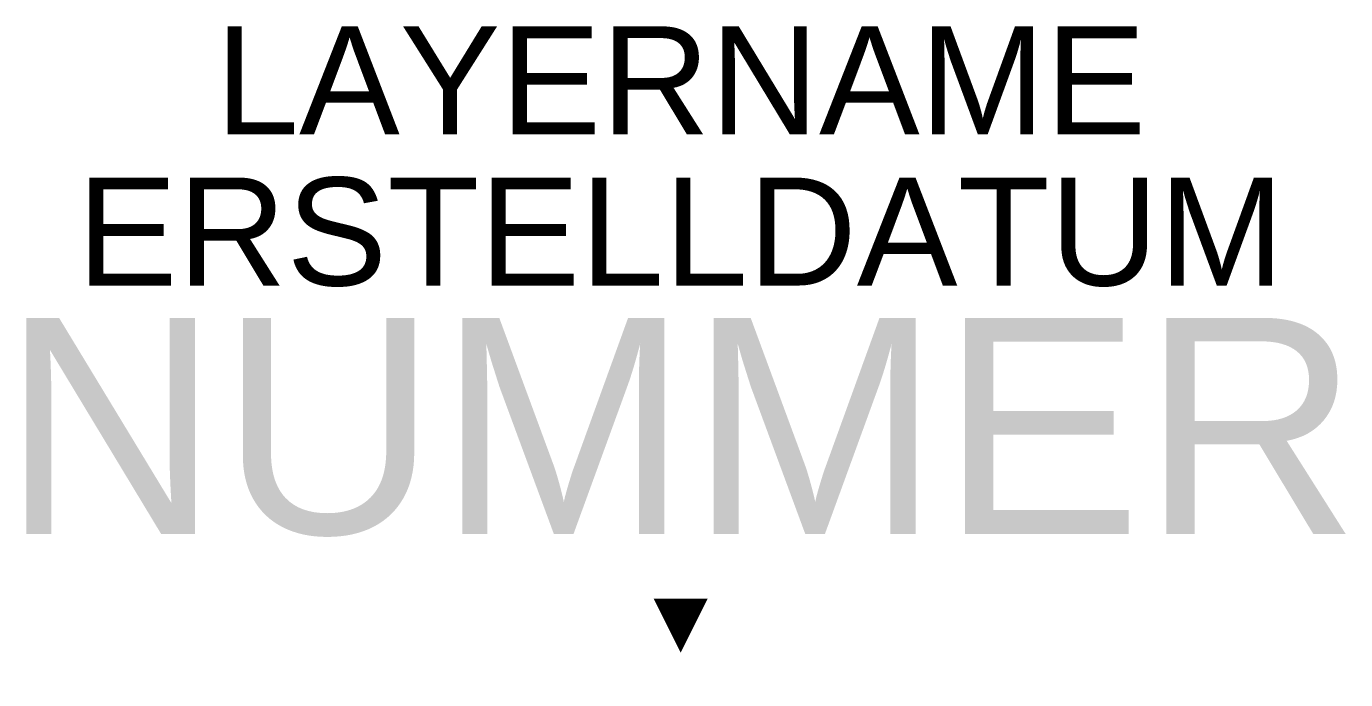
# Model space of a CAD drawing. Header units: metres. Extents: x -0.303 to 0.308, y -0.013 to 0.29.
import ezdxf
from ezdxf.enums import TextEntityAlignment as Align

# ---------------------------------------------------------------- set-up
doc = ezdxf.new("R2010")
doc.units = ezdxf.units.M
doc.styles.get("Standard").update_dxf_attribs({"font": 'arial.ttf'})

msp = doc.modelspace()

# ---------------------------------------------------------------- linework, layer by layer
msp.add_lwpolyline([(0, 0, 0, 0.025, 0), (0, 0.025, 0.025, 0.025, 0)], format="xyseb")

# ---------------------------------------------------------------- texts
at = {"flags": 1}
for tag, text, p in [('LAYERNAME', '0', (0, 0.24)), ('ERSTELLDATUM', '2022-02-04', (0, 0.17))]:
    msp.add_attdef(tag, text=text, height=0.05, dxfattribs=at).set_placement(p, align=Align.CENTER)
msp.add_attdef('NUMMER', text='000,00', height=0.1).set_placement((0, 0.025), align=Align.BOTTOM_CENTER)

doc.saveas('drawing.dxf')
